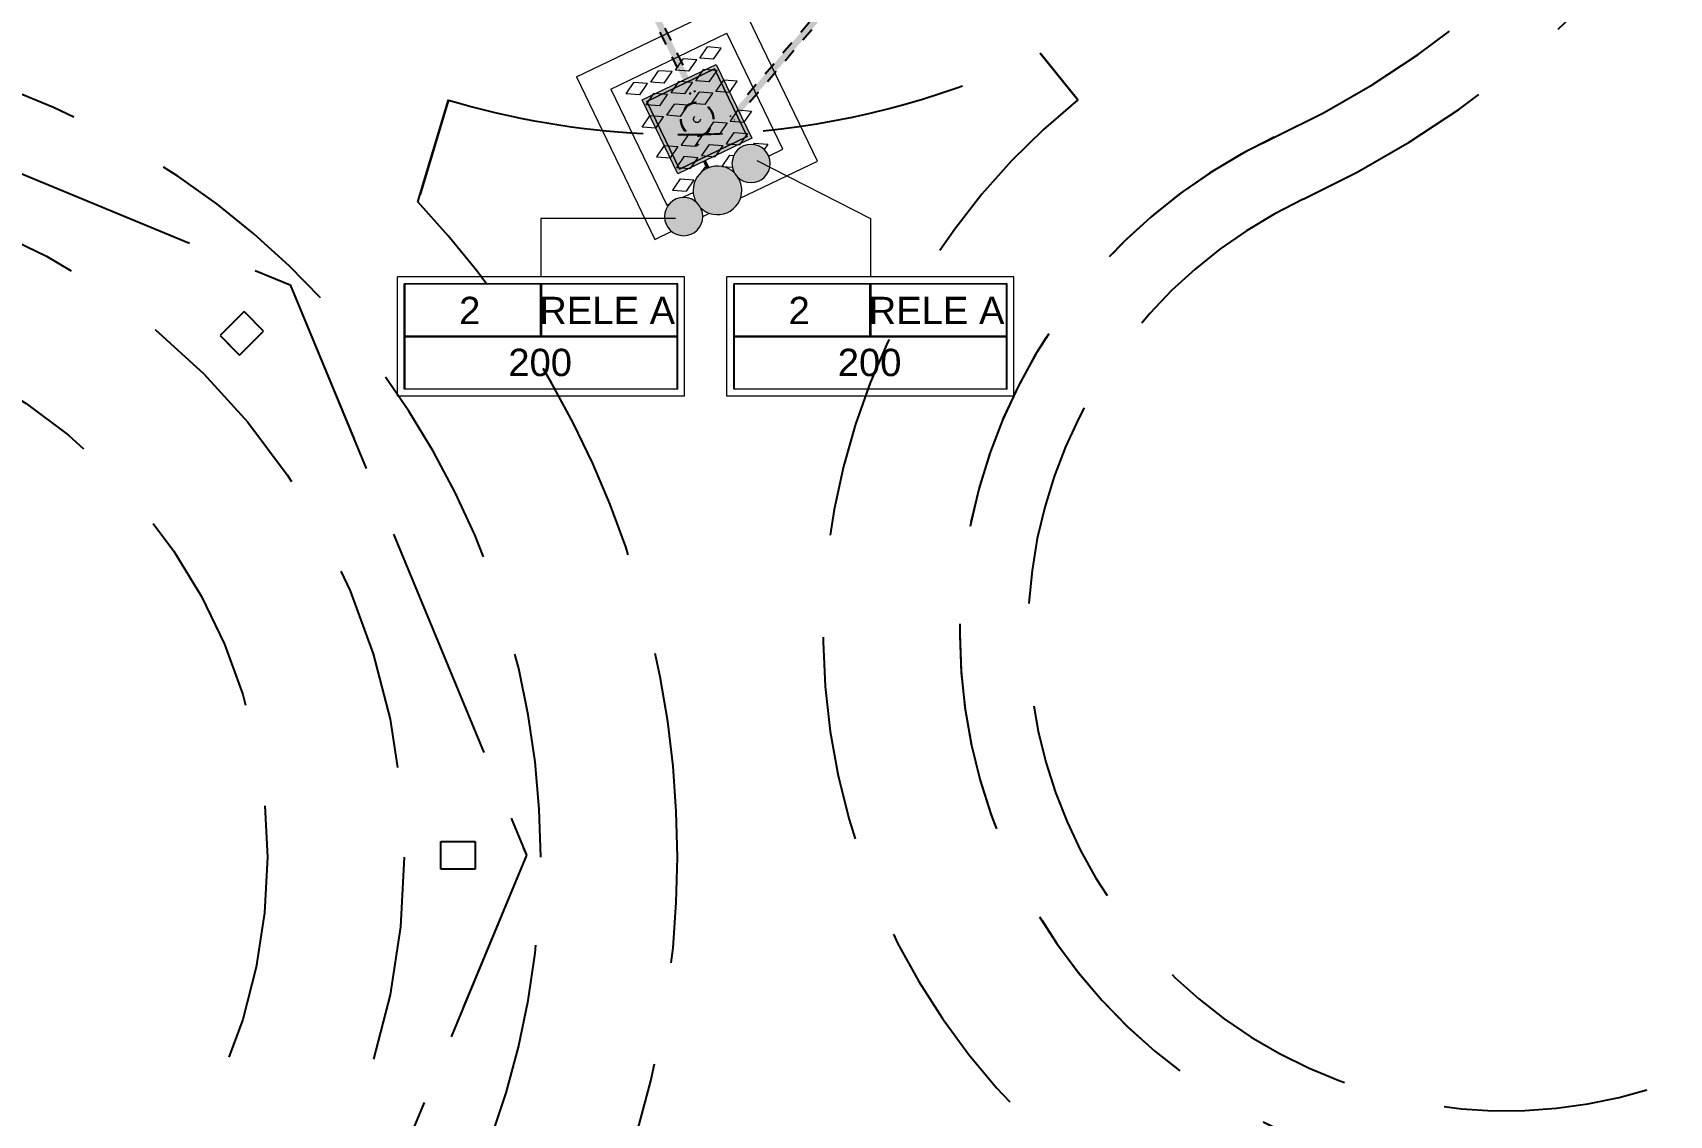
# Model space of a CAD drawing. Header units: metres. Extents: x 4 to 118, y -16 to 34.
# Drawn here: x 34.39 to 46.36, y 7.26 to 15.18 of the extents above; entities that cross this region are included whole.
import ezdxf

# ---------------------------------------------------------------- set-up
doc = ezdxf.new("R2010")
doc.units = ezdxf.units.M
for name, pattern in [('Hidden', [0.007144, 0.004763, -0.002381]), ('Hidden 1_5', [0.0022, 0.0015, -0.0007]), ('IMPORT-_Tracejado pequeno', [2.25, 1.5, -0.75]), ('IMPORT-DASHED2 _4_', [0.375, 0.25, -0.125])]:
    doc.linetypes.add(name, pattern=pattern)
for name, color, linetype, lineweight in [('A-ANNO-NOTE', 7, 'Continuous', 9), ('A-DETL', 7, 'Continuous', 9), ('A-DETL-GENF', 7, 'Continuous', 9), ('Dispositivos elétricos', 7, 'Continuous', 50), ('E-LITE-EQPM-IDEN', 7, 'Continuous', 9), ('E-POWR-CNDT', 7, 'Continuous', 25), ('KIRYA - PAREDE', 7, 'Continuous', 35), ('KIRYA - PISO', 7, 'Continuous', 9), ('KIRYA - PROJEÇÃO', 7, 'IMPORT-DASHED2 _4_', 9)]:
    doc.layers.add(name, color=color, linetype=linetype, lineweight=lineweight)
doc.layers.add('A-DETL-THIN', color=7, linetype='Continuous', lineweight=20, true_color=0xc0c0c0)
doc.layers.add('Base Revit Coremas_dwg', color=7, linetype='Continuous', lineweight=9, true_color=0x767676)
doc.styles.add('Arial_1', font='arial.ttf', dxfattribs={"height": 0.2})

# ---------------------------------------------------------------- blocks, each defined once
blk = doc.blocks.new('Caixa de Passagem no Passeio - Caixa de Passagem no Passeio 2-8198666-PLANTA BAIXA - TÉRREO')
at = {"layer": 'Dispositivos elétricos', "lineweight": 9, "true_color": 0x82482d}
h = blk.add_hatch(color=27, dxfattribs=at)
h.paths.add_polyline_path([(-0.3, -0.3), (0.3, -0.3), (0.3, 0.3), (-0.3, 0.3), (-0.3, -0.263)])
h.paths.add_polyline_path([(-0.275, -0.275), (-0.275, 0.275), (0.275, 0.275), (0.275, -0.275), (-0.106, -0.275)])
at = {"layer": 'Dispositivos elétricos', "lineweight": 9, "true_color": 0x5a6266}
blk.add_hatch(color=251, dxfattribs=at).paths.add_polyline_path([(-0.275, -0.275), (0.275, -0.275), (0.275, 0.275), (-0.275, 0.275), (-0.275, -0.168)])
at = {"layer": 'Dispositivos elétricos', "lineweight": 9}
for p, q in [((-0.3, -0.3), (-0.3, 0.3)), ((-0.3, 0.3), (0.3, 0.3)), ((-0.275, -0.275), (-0.275, 0.275)), ((-0.275, 0.275), (0.275, 0.275)), ((-0.275, 0.275), (-0.275, -0.275)), ((0.275, 0.275), (-0.275, 0.275)), ((0.275, 0.275), (0.275, -0.275)), ((0.275, -0.275), (0.275, 0.275)), ((0.3, 0.3), (0.3, -0.3)), ((0.3, -0.3), (-0.3, -0.3)), ((0.275, -0.275), (-0.275, -0.275)), ((-0.275, -0.275), (0.275, -0.275))]:
    blk.add_line(p, q, dxfattribs=at)
blk = doc.blocks.new('Haste de aterramento - Haste de aterramento-V18-PLANTA BAIXA - TÉRREO')
at = {"layer": 'A-DETL', "linetype": 'Hidden 1_5'}
blk.add_circle((0, 0), 0.025, dxfattribs=at)
for radius, start, end in [(0.125, 0, 180), (0.12, 360, 180), (0.117, 360, 180), (0.125, 180, 0), (0.12, 180, 360), (0.117, 180, 360)]:
    blk.add_arc((0.001, -0.001), radius, start, end, dxfattribs=at)
blk = doc.blocks.new('Base Revit Coremas_dwg-8208185-PLANTA BAIXA - TÉRREO')
at = {"layer": 'KIRYA - PAREDE', "color": 254, "linetype": 'IMPORT-_Tracejado pequeno', "lineweight": 25, "true_color": 0xe3e3e3, "flags": 128}
for points in [[(19.162, 12.994), (19.019, 13.137), (18.843, 12.961), (18.986, 12.818), (19.162, 12.994), (19.019, 13.137), (18.843, 12.961), (18.986, 12.818)], [(20.459, 9.059), (20.459, 9.261), (20.709, 9.261), (20.709, 9.059), (20.459, 9.059), (20.459, 9.261), (20.709, 9.261), (20.709, 9.059)]]:
    blk.add_lwpolyline(points, close=True, dxfattribs=at)
at = {"layer": 'KIRYA - PISO', "color": 254, "linetype": 'IMPORT-_Tracejado pequeno', "lineweight": 25, "true_color": 0xe3e3e3, "flags": 128}
for points in [[(24.843, 15.028), (25.119, 14.685)], [(20.291, 13.94), (20.514, 14.685)]]:
    blk.add_lwpolyline(points, close=True, dxfattribs=at)
at = {"layer": 'KIRYA - PISO', "color": 254, "linetype": 'IMPORT-_Tracejado pequeno', "lineweight": 25, "true_color": 0xe3e3e3}
for radius in [5, 5, 4, 4]:
    blk.add_circle((15.189, 9.147), radius, dxfattribs=at)
for centre, radius, start, end in [((23.738, 20.529), 6.735, 294.7391, 349.3771), ((23.738, 20.529), 6.735, 294.7391, 349.3771), ((23.738, 20.529), 7.235, 294.7529, 349.8454), ((23.738, 20.529), 7.235, 294.7529, 349.8454), ((15.189, 9.147), 6, 360, 105.5558), ((15.189, 9.147), 6, 360, 105.5558), ((22.237, 20.432), 6, 275.5396, 295.7481), ((22.237, 20.432), 6, 275.5396, 295.7481), ((22.237, 20.432), 6, 253.3162, 267.139), ((22.237, 20.432), 6, 253.3162, 267.139), ((28.254, 10.79), 5, 128.8323, 247.8364), ((28.254, 10.79), 5, 128.8323, 247.8364), ((22.237, 20.432), 6, 269.5608, 272.6869), ((22.237, 20.432), 6, 269.5608, 272.6869), ((28.254, 10.79), 4, 114.642, 299.3591), ((28.254, 10.79), 4, 114.642, 299.3591), ((28.254, 10.79), 4, 115.1199, 299.0853), ((28.254, 10.79), 4, 115.1199, 299.0853), ((15.189, 9.147), 7, 360, 43.2125), ((15.189, 9.147), 7, 360, 43.2125), ((28.254, 10.79), 3.5, 115.1457, 299.0687), ((28.254, 10.79), 3.5, 115.1457, 299.0687), ((15.189, 9.147), 6, 253.5496, 360), ((15.189, 9.147), 6, 253.5496, 360), ((15.189, 9.147), 7, 316.8186, 0), ((15.189, 9.147), 7, 316.8186, 0)]:
    blk.add_arc(centre, radius, start, end, dxfattribs=at)
at = {"layer": 'KIRYA - PROJEÇÃO', "color": 254, "linetype": 'IMPORT-_Tracejado pequeno', "lineweight": 25, "true_color": 0xe3e3e3, "flags": 128}
for points in [[(9.284, 9.16), (11.013, 13.332), (15.184, 15.06), (19.356, 13.332), (21.084, 9.16), (19.356, 4.988), (15.184, 3.26), (13.444, 3.98)], [(13.29, 4.044), (11.013, 4.988), (9.284, 9.16), (11.013, 13.332), (15.184, 15.06), (19.356, 13.332), (21.084, 9.16), (19.356, 4.988), (15.184, 3.26), (13.444, 3.98)]]:
    blk.add_lwpolyline(points, dxfattribs=at)
blk = doc.blocks.new('Tag de Luminárias de Teto 3 - Tag de Luminárias de Teto 3-3493737-PLANTA BAIXA - TÉRREO')
at = {"layer": 'E-LITE-EQPM-IDEN'}
for p, q in [((-0.0105, -0.00436), (-0.0105, 0.00436)), ((0.0105, 0.00436), (-0.0105, 0.00436)), ((0.01, 0.00386), (-0.01, 0.00386)), ((-0.01, -0.00386), (-0.01, 0.00386)), ((-0.00004, 0.00382), (-0.00996, 0.00382)), ((-0.00996, 0.00382), (-0.00996, 0.00004)), ((-0.00004, 0.00004), (-0.00004, 0.00382)), ((0, 0), (0, 0.00386)), ((0.00004, 0.00382), (0.00004, 0.00004)), ((0.00996, 0.00382), (0.00004, 0.00382)), ((0.00996, 0.00004), (0.00996, 0.00382)), ((0.01, -0.00386), (0.01, 0.00386)), ((0.0105, -0.00436), (0.0105, 0.00436)), ((-0.01, 0), (0.01, 0)), ((-0.00996, 0.00004), (-0.00004, 0.00004)), ((0.00004, 0.00004), (0.00996, 0.00004)), ((0.00996, -0.00004), (-0.00996, -0.00004)), ((-0.00996, -0.00004), (-0.00996, -0.00382)), ((0.00996, -0.00382), (0.00996, -0.00004)), ((0.0105, -0.00436), (-0.0105, -0.00436)), ((0.01, -0.00386), (-0.01, -0.00386)), ((-0.00996, -0.00382), (0.00996, -0.00382))]:
    blk.add_line(p, q, dxfattribs=at)

msp = doc.modelspace()

# ---------------------------------------------------------------- hatches: boundary and pattern name
at = {"layer": 'A-DETL-GENF', "true_color": 0xffff00}
for points in [[(39.641, 14.08), (39.678, 14.084), (39.711, 14.098), (39.74, 14.121), (39.763, 14.15), (39.777, 14.183), (39.781, 14.22), (39.776, 14.257), (39.763, 14.29), (39.74, 14.319), (39.711, 14.341), (39.674, 14.355), (39.638, 14.359), (39.603, 14.354), (39.571, 14.341), (39.542, 14.319), (39.519, 14.287), (39.506, 14.256), (39.501, 14.22), (39.506, 14.183), (39.521, 14.149), (39.545, 14.119), (39.575, 14.097), (39.608, 14.084)], [(39.148, 13.692), (39.184, 13.697), (39.218, 13.711), (39.247, 13.733), (39.269, 13.762), (39.283, 13.796), (39.288, 13.832), (39.283, 13.869), (39.269, 13.902), (39.247, 13.931), (39.216, 13.954), (39.184, 13.967), (39.148, 13.972), (39.112, 13.967), (39.078, 13.953), (39.049, 13.931), (39.027, 13.902), (39.013, 13.868), (39.008, 13.832), (39.013, 13.796), (39.027, 13.762), (39.049, 13.733), (39.078, 13.711), (39.112, 13.697), (39.148, 13.692)]]:
    msp.add_hatch(color=2, dxfattribs=at).paths.add_polyline_path(points)
at = {"layer": 'A-DETL-GENF'}
msp.add_hatch(color=256, dxfattribs=at).paths.add_polyline_path([(39.395, 13.845), (39.441, 13.851), (39.484, 13.869), (39.521, 13.897), (39.549, 13.934), (39.568, 13.98), (39.573, 14.024), (39.567, 14.07), (39.549, 14.113), (39.52, 14.151), (39.484, 14.178), (39.441, 14.196), (39.395, 14.202), (39.349, 14.196), (39.306, 14.178), (39.269, 14.15), (39.24, 14.111), (39.223, 14.07), (39.216, 14.024), (39.223, 13.977), (39.24, 13.936), (39.247, 13.931), (39.269, 13.902), (39.272, 13.895), (39.306, 13.869), (39.349, 13.851)])
at = {"layer": 'E-POWR-CNDT', "true_color": 0x353535}
for points in [[(39.548, 14.608), (46.126, 22.31), (46.115, 22.333), (39.537, 14.631), (39.545, 14.614)], [(39.559, 14.585), (46.137, 22.287), (46.126, 22.31), (39.548, 14.608), (39.558, 14.586)], [(39.144, 14.83), (39.165, 14.84), (37.474, 18.345), (37.453, 18.334), (39.132, 14.854)], [(39.165, 14.84), (39.186, 14.85), (37.495, 18.355), (37.475, 18.345), (39.158, 14.854)]]:
    msp.add_hatch(color=250, dxfattribs=at).paths.add_polyline_path(points)
at = {"layer": 'E-POWR-CNDT', "true_color": 0xff8000}
for points in [[(39.314, 14.182), (39.326, 14.186), (39.3, 14.239), (39.289, 14.234), (39.307, 14.196)], [(39.326, 14.186), (39.337, 14.191), (39.311, 14.244), (39.3, 14.239), (39.321, 14.196)]]:
    msp.add_hatch(color=30, dxfattribs=at).paths.add_polyline_path(points)

# ---------------------------------------------------------------- linework, layer by layer
at = {"layer": 'A-ANNO-NOTE'}
for p, q in [((38.364, 14.853), (39.553, 15.426)), ((40.126, 14.238), (39.553, 15.426)), ((38.616, 14.765), (39.464, 15.174)), ((39.874, 14.326), (39.464, 15.174)), ((39.087, 14.903), (39.143, 14.986)), ((39.243, 14.979), (39.143, 14.986)), ((39.186, 14.896), (39.243, 14.979)), ((39.267, 14.99), (39.323, 15.073)), ((39.367, 14.983), (39.267, 14.99)), ((39.423, 15.065), (39.323, 15.073)), ((39.367, 14.983), (39.423, 15.065)), ((38.364, 14.853), (38.937, 13.664)), ((38.907, 14.816), (38.963, 14.899)), ((39.063, 14.892), (38.963, 14.899)), ((39.006, 14.809), (39.063, 14.892)), ((39.186, 14.896), (39.087, 14.903)), ((39.236, 14.825), (39.292, 14.907)), ((39.392, 14.9), (39.292, 14.907)), ((39.335, 14.817), (39.392, 14.9)), ((38.616, 14.765), (39.025, 13.916)), ((38.726, 14.73), (38.783, 14.812)), ((38.826, 14.722), (38.726, 14.73)), ((38.882, 14.805), (38.783, 14.812)), ((38.826, 14.722), (38.882, 14.805)), ((38.874, 14.65), (38.93, 14.733)), ((39.006, 14.809), (38.907, 14.816)), ((39.03, 14.725), (38.93, 14.733)), ((39.056, 14.738), (39.112, 14.82)), ((39.156, 14.73), (39.056, 14.738)), ((39.212, 14.813), (39.112, 14.82)), ((39.156, 14.73), (39.212, 14.813)), ((39.204, 14.66), (39.26, 14.742)), ((39.335, 14.817), (39.236, 14.825)), ((39.36, 14.735), (39.26, 14.742)), ((39.304, 14.652), (39.36, 14.735)), ((39.384, 14.747), (39.441, 14.829)), ((39.484, 14.739), (39.384, 14.747)), ((39.54, 14.822), (39.441, 14.829)), ((39.484, 14.739), (39.54, 14.822)), ((38.974, 14.643), (38.874, 14.65)), ((38.974, 14.643), (39.03, 14.725)), ((39.024, 14.573), (39.08, 14.655)), ((39.18, 14.648), (39.08, 14.655)), ((39.124, 14.565), (39.18, 14.648)), ((39.304, 14.652), (39.204, 14.66)), ((39.545, 14.612), (39.489, 14.529)), ((39.545, 14.612), (39.645, 14.604)), ((38.844, 14.486), (38.9, 14.569)), ((39, 14.561), (38.9, 14.569)), ((38.944, 14.478), (39, 14.561)), ((39.124, 14.565), (39.024, 14.573)), ((39.365, 14.525), (39.309, 14.442)), ((39.365, 14.525), (39.465, 14.518)), ((39.465, 14.518), (39.409, 14.435)), ((39.489, 14.529), (39.589, 14.522)), ((39.645, 14.604), (39.589, 14.522)), ((38.944, 14.478), (38.844, 14.486)), ((39.185, 14.438), (39.129, 14.355)), ((39.185, 14.438), (39.285, 14.431)), ((39.285, 14.431), (39.229, 14.348)), ((39.309, 14.442), (39.409, 14.435)), ((39.514, 14.447), (39.458, 14.364)), ((39.514, 14.447), (39.614, 14.44)), ((39.614, 14.44), (39.557, 14.357)), ((39.663, 14.368), (39.656, 14.358)), ((39.663, 14.368), (39.763, 14.361)), ((39.005, 14.351), (38.949, 14.269)), ((38.949, 14.269), (39.048, 14.261)), ((39.005, 14.351), (39.105, 14.344)), ((39.105, 14.344), (39.048, 14.261)), ((39.152, 14.273), (39.096, 14.19)), ((39.129, 14.355), (39.229, 14.348)), ((39.152, 14.273), (39.252, 14.265)), ((39.252, 14.265), (39.196, 14.183)), ((39.334, 14.36), (39.278, 14.278)), ((39.278, 14.278), (39.377, 14.27)), ((39.334, 14.36), (39.434, 14.353)), ((39.434, 14.353), (39.377, 14.27)), ((39.483, 14.281), (39.427, 14.199)), ((39.458, 14.364), (39.557, 14.357)), ((39.483, 14.281), (39.516, 14.279)), ((39.763, 14.361), (39.736, 14.322)), ((39.769, 14.275), (39.874, 14.326)), ((39.096, 14.19), (39.196, 14.183)), ((39.303, 14.194), (39.276, 14.155)), ((39.303, 14.194), (39.339, 14.192)), ((39.427, 14.199), (39.505, 14.193)), ((39.517, 14.153), (39.518, 14.154)), ((39.562, 13.966), (40.126, 14.238)), ((39.123, 14.108), (39.066, 14.025)), ((39.066, 14.025), (39.166, 14.018)), ((39.123, 14.108), (39.222, 14.1)), ((39.138, 13.971), (39.218, 14.009)), ((39.222, 14.1), (39.166, 14.018)), ((39.025, 13.916), (39.045, 13.926)), ((39.288, 13.833), (39.336, 13.857)), ((38.937, 13.664), (39.061, 13.724))]:
    msp.add_line(p, q, dxfattribs=at)
at = {"layer": 'A-DETL', "color": 1, "linetype": 'Hidden', "lineweight": 25, "true_color": 0xff0000}
for p, q in [((39.191, 14.731), (39.202, 14.736)), ((39.223, 14.747), (39.234, 14.752)), ((39.485, 14.572), (39.494, 14.564)), ((39.519, 14.543), (39.521, 14.541))]:
    msp.add_line(p, q, dxfattribs=at)
at = {"layer": 'A-DETL', "linetype": 'Hidden 1_5', "lineweight": 25}
for p, q in [((39.257, 14.359), (39.234, 14.348)), ((39.234, 14.348), (39.235, 14.346)), ((39.257, 14.357), (39.257, 14.359))]:
    msp.add_line(p, q, dxfattribs=at)
at = {"layer": 'A-DETL-THIN', "lineweight": 18}
for centre, radius, start, end in [((39.641, 14.22), 0.14, 360, 180), ((39.395, 14.024), 0.178, 45.5527, 180), ((39.641, 14.22), 0.14, 180, 0), ((39.395, 14.024), 0.178, 180, 209.1749), ((39.395, 14.024), 0.178, 226.3272, 0), ((39.395, 14.024), 0.178, 0, 32.4757), ((39.148, 13.832), 0.14, 360, 180), ((39.148, 13.832), 0.14, 180, 0)]:
    msp.add_arc(centre, radius, start, end, dxfattribs=at)
at = {"layer": 'E-LITE-EQPM-IDEN'}
for p, q in [((39.682, 14.243), (40.514, 13.818)), ((38.104, 13.818), (38.104, 13.392)), ((39.089, 13.818), (38.104, 13.818)), ((40.514, 13.818), (40.514, 13.392))]:
    msp.add_line(p, q, dxfattribs=at)
at = {"layer": 'E-POWR-CNDT', "color": 1, "linetype": 'Hidden', "true_color": 0xff0000}
for p, q in [((46.044, 22.25), (39.607, 14.714)), ((39.63, 14.668), (46.067, 22.204)), ((37.497, 18.244), (39.1, 14.92)), ((39.143, 14.94), (37.539, 18.265))]:
    msp.add_line(p, q, dxfattribs=at)

# ---------------------------------------------------------------- block references
at = {"layer": 'A-DETL', "linetype": 'Hidden 1_5'}
msp.add_blockref('Haste de aterramento - Haste de aterramento-V18-PLANTA BAIXA - TÉRREO', (39.245, 14.545), dxfattribs=at)
at = {"layer": 'Base Revit Coremas_dwg', "color": 254, "linetype": 'IMPORT-_Tracejado pequeno', "lineweight": 25, "true_color": 0xe3e3e3}
msp.add_blockref('Base Revit Coremas_dwg-8208185-PLANTA BAIXA - TÉRREO', (16.913, 0), dxfattribs=at)
at = {"layer": 'Dispositivos elétricos', "lineweight": 9, "rotation": 25.74813270138812}
msp.add_blockref('Caixa de Passagem no Passeio - Caixa de Passagem no Passeio 2-8198666-PLANTA BAIXA - TÉRREO', (39.245, 14.545), dxfattribs=at)
at = {"layer": 'E-LITE-EQPM-IDEN', "xscale": 99.99999999999993, "yscale": 99.99999999999993, "zscale": 99.99999999999993}
for p in [(38.104, 12.955), (40.514, 12.955)]:
    msp.add_blockref('Tag de Luminárias de Teto 3 - Tag de Luminárias de Teto 3-3493737-PLANTA BAIXA - TÉRREO', p, dxfattribs=at)

# ---------------------------------------------------------------- texts
at = {"layer": 'E-LITE-EQPM-IDEN', "char_height": 0.2, "attachment_point": 1, "style": 'Arial_1'}
for s, insert, width in [('2', (37.505, 13.245), 0.1924), ('RELE A', (38.091, 13.245), 1.2346), ('2', (39.915, 13.245), 0.1924), ('RELE A', (40.501, 13.245), 1.2346), ('200', (37.865, 12.865), 0.57721), ('200', (40.275, 12.865), 0.57721)]:
    msp.add_mtext(s, dxfattribs=dict(at, insert=insert, width=width))

doc.saveas('drawing.dxf')
